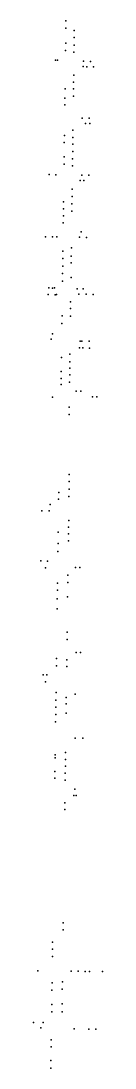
# Model space of a CAD drawing. Extents: x 484590 to 497623, y 5453287 to 5460069.
# Drawn here: x 494881 to 495002, y 5456338 to 5458189 of the extents above; entities that cross this region are included whole.
import ezdxf

# ---------------------------------------------------------------- set-up
doc = ezdxf.new("R2010")
doc.units = 0
doc.header["$MEASUREMENT"] = 0
doc.layers.add('Parking_Meter_Rates_and_Time_L', color=10, linetype='Continuous')

msp = doc.modelspace()

# ---------------------------------------------------------------- linework, layer by layer
at = {"layer": 'Parking_Meter_Rates_and_Time_L'}
for p in [(494937.725, 5458176.339), (494937.725, 5458176.339), (494937.873, 5458188.978), (494937.873, 5458188.978), (494952.523, 5458172.001), (494952.523, 5458172.001), (494952.433, 5458159.555), (494952.433, 5458159.555), (494937.153, 5458136.538), (494937.153, 5458136.538), (494937.347, 5458149.659), (494937.347, 5458149.659), (494952.055, 5458133.878), (494952.055, 5458133.878), (494952.247, 5458146.448), (494952.247, 5458146.448), (494919.579, 5458119.469), (494922.763, 5458119.47), (494968.951, 5458117.63), (494968.951, 5458117.63), (494981.029, 5458117.483), (494981.029, 5458117.483), (494968.099, 5458108.184), (494974.505, 5458108.108), (494974.505, 5458108.108), (494986.333, 5458108.002), (494951.445, 5458080.769), (494951.445, 5458080.769), (494951.585, 5458092.994), (494951.585, 5458092.994), (494936.29, 5458069.208), (494951.199, 5458068.741), (494951.199, 5458068.741), (494936.035, 5458052.465), (494936.035, 5458052.465), (494951.055, 5458056.082), (494951.055, 5458056.082), (494935.923, 5458040.935), (494935.923, 5458040.935), (494966.387, 5458017.108), (494966.387, 5458017.108), (494972.64, 5458007.531), (494978.979, 5458016.908), (494978.979, 5458016.908), (494980.251, 5458007.401), (494980.251, 5458007.401), (494935.12, 5457986.734), (494935.12, 5457986.734), (494950.204, 5457995.802), (494934.934, 5457974.06), (494934.934, 5457974.06), (494949.952, 5457971.306), (494949.952, 5457971.306), (494950.08, 5457982.838), (494950.08, 5457982.838), (494949.751, 5457958.216), (494949.751, 5457958.216), (494934.471, 5457935.768), (494934.471, 5457935.768), (494934.608, 5457948.648), (494934.608, 5457948.648), (494949.43, 5457932.661), (494949.43, 5457932.661), (494949.632, 5457945.47), (494949.632, 5457945.47), (494908.256, 5457917.271), (494908.256, 5457917.271), (494920.138, 5457917.107), (494920.138, 5457917.107), (494966.088, 5457916.54), (494966.088, 5457916.54), (494978.549, 5457916.365), (494978.549, 5457916.365), (494963.033, 5457907.191), (494969.699, 5457907.156), (494969.699, 5457907.156), (494948.699, 5457878.59), (494948.699, 5457878.59), (494948.886, 5457891.403), (494948.886, 5457891.403), (494933.406, 5457856.706), (494933.406, 5457856.706), (494933.521, 5457868.977), (494933.521, 5457868.977), (494948.505, 5457865.78), (494948.505, 5457865.78), (494933.258, 5457844.454), (494933.258, 5457844.454), (494948.365, 5457852.787), (494948.365, 5457852.787), (494933.088, 5457832.264), (494933.088, 5457832.264), (494901.497, 5457807.313), (494901.497, 5457807.313), (494913.943, 5457807.209), (494913.943, 5457807.209), (494921.664, 5457807.081), (494961.805, 5457806.534), (494961.805, 5457806.534), (494964.931, 5457815.971), (494964.931, 5457815.971), (494974.436, 5457806.406), (494974.436, 5457806.406), (494932.481, 5457782.187), (494932.481, 5457782.187), (494947.462, 5457788.071), (494947.462, 5457788.071), (494932.285, 5457768.795), (494932.285, 5457768.795), (494947.259, 5457773.371), (494947.259, 5457773.371), (494932.107, 5457755.534), (494932.107, 5457755.534), (494947.16, 5457761.404), (494947.16, 5457761.404), (494931.74, 5457728.844), (494931.915, 5457742.671), (494931.915, 5457742.671), (494946.792, 5457735.322), (494946.792, 5457735.322), (494907.655, 5457717.017), (494913.917, 5457716.746), (494917.768, 5457716.9), (494957.963, 5457715.468), (494968.519, 5457715.276), (494968.519, 5457715.276), (494906.528, 5457705.216), (494906.528, 5457705.216), (494918.752, 5457705.049), (494921.015, 5457705.124), (494946.17, 5457692.522), (494960.849, 5457706.012), (494960.849, 5457706.012), (494973.677, 5457705.842), (494973.677, 5457705.842), (494986.146, 5457705.677), (494946.072, 5457680.691), (494946.072, 5457680.691), (494930.757, 5457654.127), (494930.757, 5457654.127), (494930.898, 5457667.889), (494930.898, 5457667.889), (494945.85, 5457667.289), (494945.85, 5457667.289), (494913.928, 5457635.631), (494913.928, 5457635.631), (494911.719, 5457626.156), (494911.719, 5457626.156), (494962.714, 5457622.996), (494965.786, 5457622.962), (494978.724, 5457622.853), (494978.724, 5457622.853), (494944.987, 5457600.042), (494961.707, 5457611.028), (494967.922, 5457610.965), (494967.922, 5457610.965), (494979.46, 5457610.819), (494929.928, 5457594.212), (494929.928, 5457594.212), (494944.826, 5457586.658), (494944.826, 5457586.658), (494929.558, 5457569.527), (494929.558, 5457569.527), (494944.433, 5457563.389), (494944.433, 5457563.389), (494944.583, 5457575.344), (494944.583, 5457575.344), (494929.299, 5457546.106), (494929.452, 5457557.079), (494929.452, 5457557.079), (494944.315, 5457550.655), (494944.315, 5457550.655), (494914.107, 5457524.108), (494956.067, 5457534.388), (494963.921, 5457534.316), (494963.921, 5457534.316), (494984.622, 5457524.518), (494984.622, 5457524.518), (494992.574, 5457524.431), (494943.632, 5457506.352), (494943.632, 5457506.352), (494943.544, 5457493.528), (494943.544, 5457493.528), (494943.733, 5457387.093), (494943.733, 5457387.093), (494943.394, 5457361.217), (494943.394, 5457361.217), (494943.551, 5457374.716), (494943.551, 5457374.716), (494924.872, 5457343.406), (494925.097, 5457355.257), (494925.097, 5457355.257), (494943.214, 5457348.251), (494943.214, 5457348.251), (494895.459, 5457323.223), (494895.459, 5457323.223), (494908.271, 5457323.007), (494909.654, 5457334.242), (494909.654, 5457334.242), (494942.69, 5457305.933), (494942.69, 5457305.933), (494924.112, 5457285.013), (494942.52, 5457294.305), (494942.52, 5457294.305), (494923.855, 5457265.455), (494923.855, 5457265.455), (494942.196, 5457269.989), (494942.196, 5457269.989), (494942.368, 5457282.175), (494942.368, 5457282.175), (494923.636, 5457251.034), (494923.636, 5457251.034), (494893.324, 5457234.436), (494905.396, 5457234.29), (494905.396, 5457234.29), (494901.766, 5457222.103), (494901.766, 5457222.103), (494941.425, 5457209.222), (494954.972, 5457222.81), (494954.972, 5457222.81), (494962.142, 5457222.667), (494922.885, 5457195.068), (494922.885, 5457195.068), (494941.309, 5457196.187), (494941.309, 5457196.187), (494922.799, 5457182.9), (494922.562, 5457167.692), (494922.562, 5457167.692), (494940.848, 5457171.135), (494922.322, 5457149.709), (494922.322, 5457149.709), (494940.086, 5457108.659), (494939.871, 5457095.477), (494939.871, 5457095.477), (494921.068, 5457061.674), (494921.068, 5457061.674), (494955.946, 5457072.431), (494955.946, 5457072.431), (494963.547, 5457072.322), (494920.903, 5457049.082), (494920.903, 5457049.082), (494939.249, 5457047.656), (494939.249, 5457047.656), (494939.353, 5457059.584), (494939.353, 5457059.584), (494897.745, 5457033.131), (494903.983, 5457033.246), (494901.875, 5457020.832), (494901.875, 5457020.832), (494920.133, 5456988.355), (494920.133, 5456988.355), (494920.244, 5457001.701), (494920.244, 5457001.701), (494938.426, 5456992.81), (494954.117, 5456999.02), (494954.117, 5456999.02), (494919.967, 5456975.998), (494919.967, 5456975.998), (494938.343, 5456981.833), (494938.343, 5456981.833), (494919.56, 5456949.784), (494919.56, 5456949.784), (494919.77, 5456962.75), (494919.77, 5456962.75), (494938.127, 5456965.501), (494954.231, 5456921.093), (494954.231, 5456921.093), (494967.798, 5456920.9), (494937.214, 5456895.918), (494937.214, 5456895.918), (494918.472, 5456891.403), (494918.711, 5456886.251), (494937.012, 5456883.669), (494937.012, 5456883.669), (494918.396, 5456862.148), (494918.396, 5456862.148), (494936.705, 5456859.396), (494936.705, 5456859.396), (494936.894, 5456871.362), (494936.894, 5456871.362), (494918.262, 5456850.224), (494918.262, 5456850.224), (494936.6, 5456847.043), (494936.6, 5456847.043), (494951.68, 5456819.838), (494953.499, 5456830.682), (494953.499, 5456830.682), (494935.941, 5456806.788), (494935.941, 5456806.788), (494956.023, 5456819.475), (494935.802, 5456794.807), (494935.802, 5456794.807), (494932.871, 5456582.595), (494932.871, 5456582.595), (494933.007, 5456594.409), (494914.068, 5456548.037), (494914.068, 5456548.037), (494914.141, 5456560.383), (494914.141, 5456560.383), (494913.901, 5456535.006), (494913.901, 5456535.006), (494888.21, 5456509.687), (494947.077, 5456509.106), (494947.077, 5456509.106), (494959.331, 5456508.948), (494959.331, 5456508.948), (494971.669, 5456508.762), (494971.669, 5456508.762), (494979.578, 5456508.68), (495002.348, 5456508.368), (494913.27, 5456488.834), (494913.27, 5456488.834), (494931.692, 5456490.31), (494931.692, 5456490.31), (494913.057, 5456475.67), (494913.057, 5456475.67), (494931.422, 5456477.415), (494931.422, 5456477.415), (494912.782, 5456450.152), (494912.782, 5456450.152), (494931.144, 5456451.315), (494931.144, 5456451.315), (494912.599, 5456437.231), (494912.599, 5456437.231), (494930.913, 5456437.524), (494930.913, 5456437.524), (494880.582, 5456418.623), (494880.582, 5456418.623), (494897.386, 5456418.411), (494893.221, 5456409.058), (494893.221, 5456409.058), (494952.371, 5456407.279), (494952.371, 5456407.279), (494978.051, 5456406.911), (494978.051, 5456406.911), (494990.796, 5456406.676), (494911.667, 5456375.725), (494911.667, 5456375.725), (494911.876, 5456387.725), (494911.876, 5456387.725), (494911.332, 5456351.22), (494911.332, 5456351.22), (494911.098, 5456337.96), (494911.098, 5456337.96)]:
    msp.add_point(p, dxfattribs=at)

doc.saveas('drawing.dxf')
